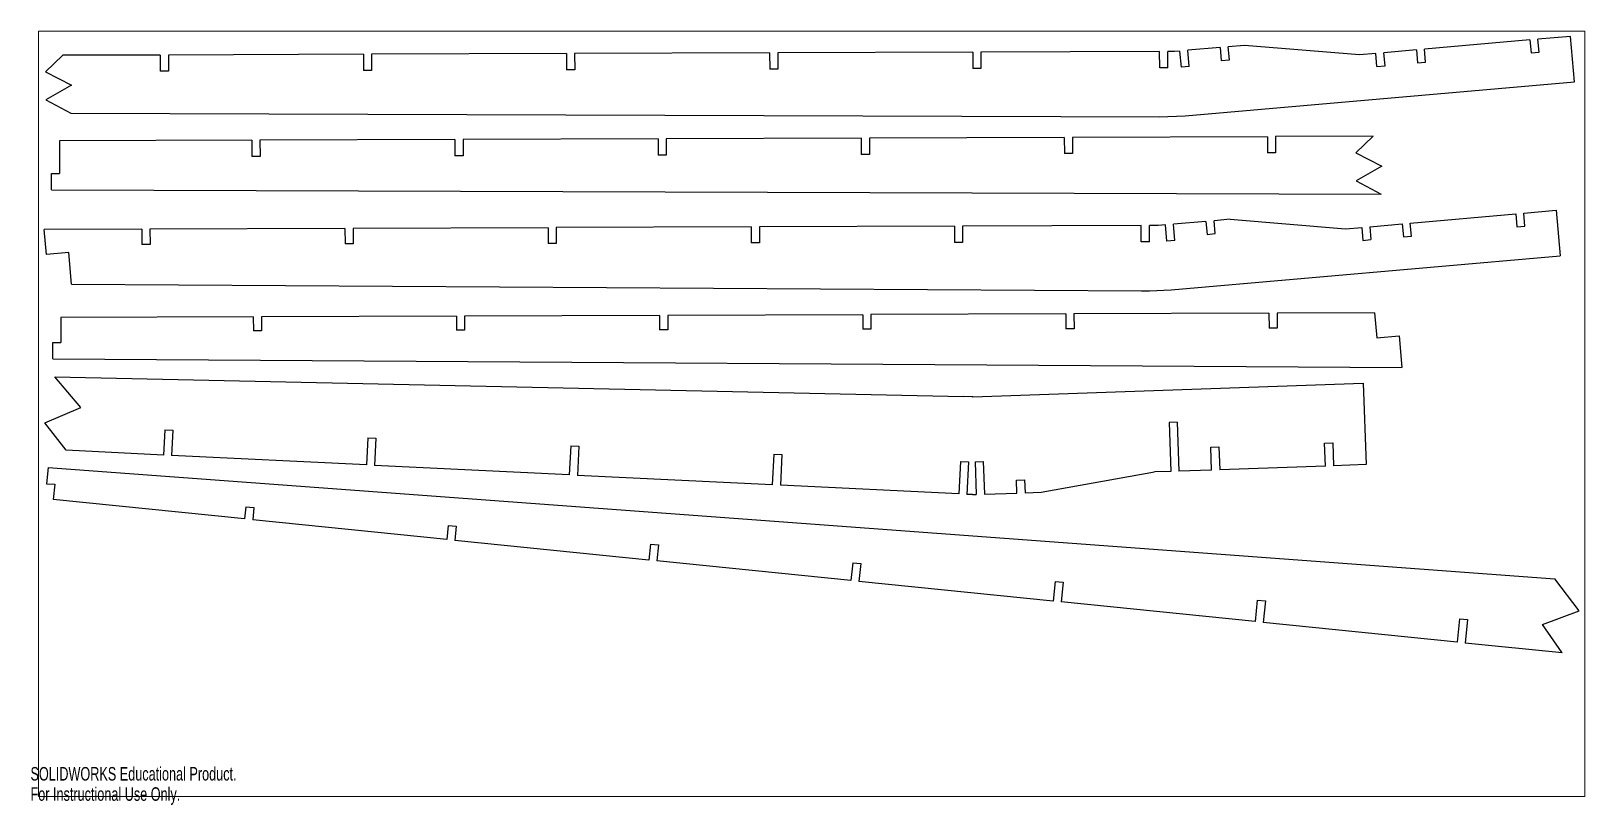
# Model space of a CAD drawing. Header units: inches. Extents: x 0 to 23.9, y 0 to 11.9.
import ezdxf

# ---------------------------------------------------------------- set-up
doc = ezdxf.new("R2010")
doc.units = ezdxf.units.IN
doc.header["$MEASUREMENT"] = 0
doc.layers.add('PART_LAYER', color=7, linetype='Continuous')
doc.styles.add('SLDTEXTSTYLE0', font='TXT', dxfattribs={"width": 0.7})

msp = doc.modelspace()

# ---------------------------------------------------------------- linework, layer by layer
at = {"color": 7, "linetype": 'Continuous', "lineweight": 18}
for p, q in [((0.125, 11.875), (23.875, 11.875)), ((0.125, 11.875), (0.125, 0.125)), ((23.875, 11.875), (23.875, 0.125)), ((0.125, 0.125), (23.875, 0.125))]:
    msp.add_line(p, q, dxfattribs=at)
at = {"layer": 'PART_LAYER', "linetype": 'Continuous', "lineweight": 25}
for p, q in [((23.03, 11.739), (21.411, 11.597)), ((23.03, 11.739), (23.047, 11.539)), ((23.652, 11.793), (23.154, 11.75)), ((23.172, 11.55), (23.154, 11.75)), ((23.713, 11.096), (23.652, 11.793)), ((0.496, 11.503), (0.231, 11.251)), ((1.993, 11.508), (0.496, 11.503)), ((1.993, 11.508), (1.994, 11.258)), ((5.113, 11.519), (2.118, 11.508)), ((2.118, 11.508), (2.119, 11.258)), ((5.113, 11.519), (5.114, 11.269)), ((8.233, 11.53), (5.238, 11.519)), ((5.238, 11.519), (5.239, 11.269)), ((8.233, 11.53), (8.234, 11.28)), ((11.353, 11.54), (8.358, 11.53)), ((8.358, 11.53), (8.359, 11.28)), ((11.353, 11.54), (11.354, 11.291)), ((14.473, 11.551), (11.478, 11.541)), ((11.478, 11.541), (11.479, 11.291)), ((14.473, 11.551), (14.474, 11.301)), ((17.343, 11.561), (14.598, 11.552)), ((14.598, 11.552), (14.599, 11.302)), ((17.344, 11.311), (17.343, 11.561)), ((17.469, 11.312), (17.468, 11.562)), ((17.571, 11.562), (17.468, 11.562)), ((17.649, 11.569), (17.571, 11.562)), ((17.649, 11.569), (17.671, 11.32)), ((18.272, 11.623), (17.774, 11.58)), ((17.795, 11.331), (17.774, 11.58)), ((18.272, 11.623), (18.289, 11.424)), ((18.645, 11.656), (18.396, 11.634)), ((18.414, 11.435), (18.396, 11.634)), ((20.415, 11.51), (18.645, 11.656)), ((20.664, 11.532), (20.415, 11.51)), ((20.681, 11.332), (20.664, 11.532)), ((21.286, 11.586), (20.788, 11.543)), ((20.806, 11.343), (20.788, 11.543)), ((21.286, 11.586), (21.304, 11.387)), ((21.428, 11.398), (21.411, 11.597)), ((23.047, 11.539), (23.172, 11.55)), ((0.231, 11.251), (0.63, 11.047)), ((2.119, 11.258), (1.994, 11.258)), ((5.239, 11.269), (5.114, 11.269)), ((8.359, 11.28), (8.234, 11.28)), ((11.479, 11.291), (11.354, 11.291)), ((14.599, 11.302), (14.474, 11.301)), ((17.469, 11.312), (17.344, 11.311)), ((17.795, 11.331), (17.671, 11.32)), ((18.289, 11.424), (18.414, 11.435)), ((20.681, 11.332), (20.806, 11.343)), ((21.304, 11.387), (21.428, 11.398)), ((0.63, 11.047), (0.233, 10.82)), ((17.736, 10.573), (23.713, 11.096)), ((0.233, 10.82), (0.619, 10.616)), ((0.619, 10.616), (17.346, 10.561)), ((17.346, 10.561), (17.471, 10.562)), ((17.471, 10.562), (17.736, 10.573)), ((3.399, 10.2), (0.444, 10.189)), ((0.444, 10.189), (0.446, 9.691)), ((3.399, 10.2), (3.4, 9.95)), ((6.519, 10.211), (3.524, 10.2)), ((3.524, 10.2), (3.525, 9.95)), ((6.519, 10.211), (6.52, 9.961)), ((9.639, 10.222), (6.644, 10.211)), ((6.644, 10.211), (6.645, 9.961)), ((9.639, 10.222), (9.64, 9.972)), ((12.759, 10.232), (9.764, 10.222)), ((9.764, 10.222), (9.765, 9.972)), ((12.759, 10.232), (12.76, 9.983)), ((15.879, 10.243), (12.884, 10.233)), ((12.884, 10.233), (12.885, 9.983)), ((15.879, 10.243), (15.88, 9.994)), ((18.999, 10.254), (16.004, 10.244)), ((16.004, 10.244), (16.005, 9.994)), ((18.999, 10.254), (19, 10.004)), ((20.622, 10.26), (19.124, 10.255)), ((19.124, 10.255), (19.125, 10.005)), ((20.622, 10.26), (20.357, 10.008)), ((3.525, 9.95), (3.4, 9.95)), ((6.645, 9.961), (6.52, 9.961)), ((9.765, 9.972), (9.64, 9.972)), ((12.885, 9.983), (12.76, 9.983)), ((16.005, 9.994), (15.88, 9.994)), ((19.125, 10.005), (19, 10.004)), ((20.357, 10.008), (20.756, 9.804)), ((20.756, 9.804), (20.359, 9.577)), ((0.322, 9.441), (0.321, 9.691)), ((0.321, 9.691), (0.445, 9.69)), ((0.446, 9.691), (0.445, 9.69)), ((20.359, 9.577), (20.745, 9.374)), ((0.322, 9.441), (20.745, 9.374)), ((22.936, 9.08), (23.434, 9.124)), ((22.954, 8.881), (22.936, 9.08)), ((23.434, 9.124), (23.495, 8.426)), ((1.71, 8.835), (0.212, 8.83)), ((1.71, 8.835), (1.711, 8.601)), ((4.83, 8.846), (1.835, 8.836)), ((1.835, 8.836), (1.836, 8.601)), ((4.83, 8.846), (4.831, 8.609)), ((7.95, 8.857), (4.955, 8.847)), ((4.955, 8.847), (4.956, 8.609)), ((7.95, 8.857), (7.951, 8.617)), ((11.07, 8.868), (8.075, 8.858)), ((8.075, 8.858), (8.076, 8.617)), ((11.07, 8.868), (11.071, 8.624)), ((14.19, 8.879), (11.195, 8.868)), ((11.195, 8.868), (11.196, 8.624)), ((14.19, 8.879), (14.191, 8.632)), ((17.06, 8.889), (14.315, 8.879)), ((14.315, 8.879), (14.316, 8.632)), ((17.061, 8.639), (17.06, 8.889)), ((17.321, 8.89), (17.185, 8.889)), ((17.186, 8.639), (17.185, 8.889)), ((17.431, 8.899), (17.321, 8.89)), ((17.453, 8.65), (17.431, 8.899)), ((18.053, 8.954), (17.555, 8.91)), ((17.577, 8.661), (17.555, 8.91)), ((18.053, 8.954), (18.071, 8.755)), ((18.427, 8.987), (18.178, 8.965)), ((18.195, 8.766), (18.178, 8.965)), ((18.427, 8.987), (20.197, 8.84)), ((20.197, 8.84), (20.446, 8.862)), ((20.446, 8.862), (20.463, 8.663)), ((20.57, 8.873), (21.068, 8.917)), ((20.57, 8.873), (20.588, 8.674)), ((21.068, 8.917), (21.086, 8.717)), ((21.193, 8.927), (22.812, 9.069)), ((21.21, 8.728), (21.193, 8.927)), ((22.812, 9.069), (22.829, 8.87)), ((22.829, 8.87), (22.954, 8.881)), ((0.246, 8.447), (0.212, 8.83)), ((1.836, 8.601), (1.711, 8.601)), ((4.956, 8.609), (4.831, 8.609)), ((8.076, 8.617), (7.951, 8.617)), ((11.196, 8.624), (11.071, 8.624)), ((14.316, 8.632), (14.191, 8.632)), ((17.186, 8.639), (17.061, 8.639)), ((17.577, 8.661), (17.453, 8.65)), ((18.071, 8.755), (18.195, 8.766)), ((20.463, 8.663), (20.588, 8.674)), ((21.086, 8.717), (21.21, 8.728)), ((0.588, 8.477), (0.246, 8.447)), ((0.63, 7.993), (0.588, 8.477)), ((17.518, 7.903), (23.495, 8.426)), ((0.63, 7.993), (17.063, 7.889)), ((17.063, 7.889), (17.188, 7.889)), ((17.188, 7.889), (17.518, 7.903)), ((3.422, 7.49), (0.467, 7.479)), ((0.467, 7.479), (0.468, 7.094)), ((3.422, 7.49), (3.423, 7.275)), ((6.542, 7.501), (3.547, 7.49)), ((3.547, 7.49), (3.548, 7.275)), ((6.542, 7.501), (6.543, 7.283)), ((9.662, 7.511), (6.667, 7.501)), ((6.667, 7.501), (6.668, 7.283)), ((9.662, 7.511), (9.663, 7.29)), ((12.782, 7.522), (9.787, 7.512)), ((9.787, 7.512), (9.788, 7.291)), ((12.782, 7.522), (12.783, 7.298)), ((15.902, 7.533), (12.907, 7.523)), ((12.907, 7.523), (12.908, 7.298)), ((15.902, 7.533), (15.903, 7.306)), ((19.022, 7.544), (16.027, 7.534)), ((16.027, 7.534), (16.028, 7.306)), ((19.022, 7.544), (19.023, 7.313)), ((20.645, 7.55), (19.147, 7.545)), ((19.147, 7.545), (19.148, 7.314)), ((20.645, 7.55), (20.678, 7.167)), ((3.548, 7.275), (3.423, 7.275)), ((6.668, 7.283), (6.543, 7.283)), ((9.788, 7.291), (9.663, 7.29)), ((12.908, 7.298), (12.783, 7.298)), ((16.028, 7.306), (15.903, 7.306)), ((19.148, 7.314), (19.023, 7.313)), ((20.678, 7.167), (21.02, 7.197)), ((21.02, 7.197), (21.062, 6.713)), ((0.344, 6.844), (0.343, 7.094)), ((0.343, 7.094), (0.468, 7.094)), ((0.344, 6.844), (21.062, 6.713)), ((0.376, 6.568), (14.332, 6.268)), ((0.775, 6.098), (0.376, 6.568)), ((14.474, 6.261), (20.47, 6.47)), ((20.47, 6.47), (20.514, 5.221)), ((14.457, 6.262), (14.332, 6.268)), ((14.474, 6.261), (14.457, 6.262)), ((0.222, 5.863), (0.775, 6.098)), ((0.548, 5.44), (0.222, 5.863)), ((2.062, 5.755), (2.043, 5.367)), ((2.062, 5.755), (2.187, 5.75)), ((2.187, 5.75), (2.168, 5.361)), ((17.614, 5.87), (17.489, 5.866)), ((17.489, 5.866), (17.515, 5.116)), ((17.614, 5.87), (17.64, 5.121)), ((5.18, 5.631), (5.16, 5.215)), ((5.18, 5.631), (5.305, 5.626)), ((5.305, 5.626), (5.284, 5.209)), ((8.298, 5.507), (8.276, 5.062)), ((8.298, 5.507), (8.423, 5.502)), ((8.423, 5.502), (8.401, 5.056)), ((18.128, 5.488), (18.253, 5.492)), ((18.253, 5.492), (18.265, 5.142)), ((19.877, 5.549), (20.002, 5.553)), ((19.889, 5.199), (19.877, 5.549)), ((20.002, 5.553), (20.014, 5.204)), ((2.043, 5.367), (0.548, 5.44)), ((5.16, 5.215), (2.168, 5.361)), ((11.415, 5.383), (11.392, 4.91)), ((11.415, 5.383), (11.54, 5.378)), ((11.54, 5.378), (11.517, 4.904)), ((14.283, 5.269), (14.259, 4.77)), ((14.283, 5.269), (14.408, 5.263)), ((14.408, 5.263), (14.384, 4.764)), ((14.508, 5.261), (14.633, 5.266)), ((14.508, 5.261), (14.526, 4.762)), ((14.633, 5.266), (14.651, 4.766)), ((18.14, 5.138), (18.128, 5.488)), ((0.273, 5.177), (0.248, 4.928)), ((0.273, 5.177), (23.414, 3.465)), ((8.276, 5.062), (5.284, 5.209)), ((11.392, 4.91), (8.401, 5.056)), ((15.525, 4.797), (17.266, 5.108)), ((17.515, 5.116), (17.266, 5.108)), ((18.14, 5.138), (17.64, 5.121)), ((19.889, 5.199), (18.265, 5.142)), ((20.514, 5.221), (20.014, 5.204)), ((0.248, 4.928), (0.373, 4.919)), ((0.373, 4.919), (0.349, 4.685)), ((14.259, 4.77), (11.517, 4.904)), ((14.651, 4.766), (15.151, 4.784)), ((15.144, 4.983), (15.269, 4.988)), ((15.151, 4.784), (15.144, 4.983)), ((15.269, 4.988), (15.275, 4.788)), ((15.275, 4.788), (15.525, 4.797)), ((3.289, 4.386), (0.349, 4.685)), ((3.308, 4.574), (3.289, 4.386)), ((3.308, 4.574), (3.432, 4.563)), ((3.432, 4.563), (3.413, 4.374)), ((14.467, 4.76), (14.384, 4.764)), ((14.467, 4.76), (14.526, 4.762)), ((6.393, 4.071), (3.413, 4.374)), ((6.415, 4.287), (6.393, 4.071)), ((6.415, 4.287), (6.539, 4.276)), ((6.539, 4.276), (6.517, 4.058)), ((9.497, 3.756), (6.517, 4.058)), ((9.522, 4), (9.497, 3.756)), ((9.522, 4), (9.646, 3.989)), ((9.646, 3.989), (9.621, 3.743)), ((12.601, 3.44), (9.621, 3.743)), ((12.629, 3.713), (12.601, 3.44)), ((12.629, 3.713), (12.753, 3.702)), ((12.753, 3.702), (12.725, 3.428)), ((15.705, 3.125), (12.725, 3.428)), ((15.736, 3.426), (15.705, 3.125)), ((15.736, 3.426), (15.86, 3.415)), ((15.86, 3.415), (15.829, 3.112)), ((23.789, 2.975), (23.414, 3.465)), ((18.809, 2.81), (15.829, 3.112)), ((18.843, 3.139), (18.809, 2.81)), ((18.843, 3.139), (18.967, 3.128)), ((18.967, 3.128), (18.933, 2.797)), ((23.224, 2.769), (23.789, 2.975)), ((21.913, 2.494), (18.933, 2.797)), ((21.949, 2.852), (21.913, 2.494)), ((21.949, 2.852), (22.074, 2.841)), ((22.074, 2.841), (22.037, 2.482)), ((23.527, 2.33), (23.224, 2.769)), ((23.527, 2.33), (22.037, 2.482))]:
    msp.add_line(p, q, dxfattribs=at)

# ---------------------------------------------------------------- texts
at = {"color": 7, "linetype": 'Continuous', "char_height": 0.2076, "attachment_point": 1, "style": 'SLDTEXTSTYLE0'}
for s, insert in [('SOLIDWORKS Educational Product.', (0, 0.579)), ('For Instructional Use Only.', (0, 0.268))]:
    msp.add_mtext(s, dxfattribs=dict(at, insert=insert))

doc.saveas('drawing.dxf')
